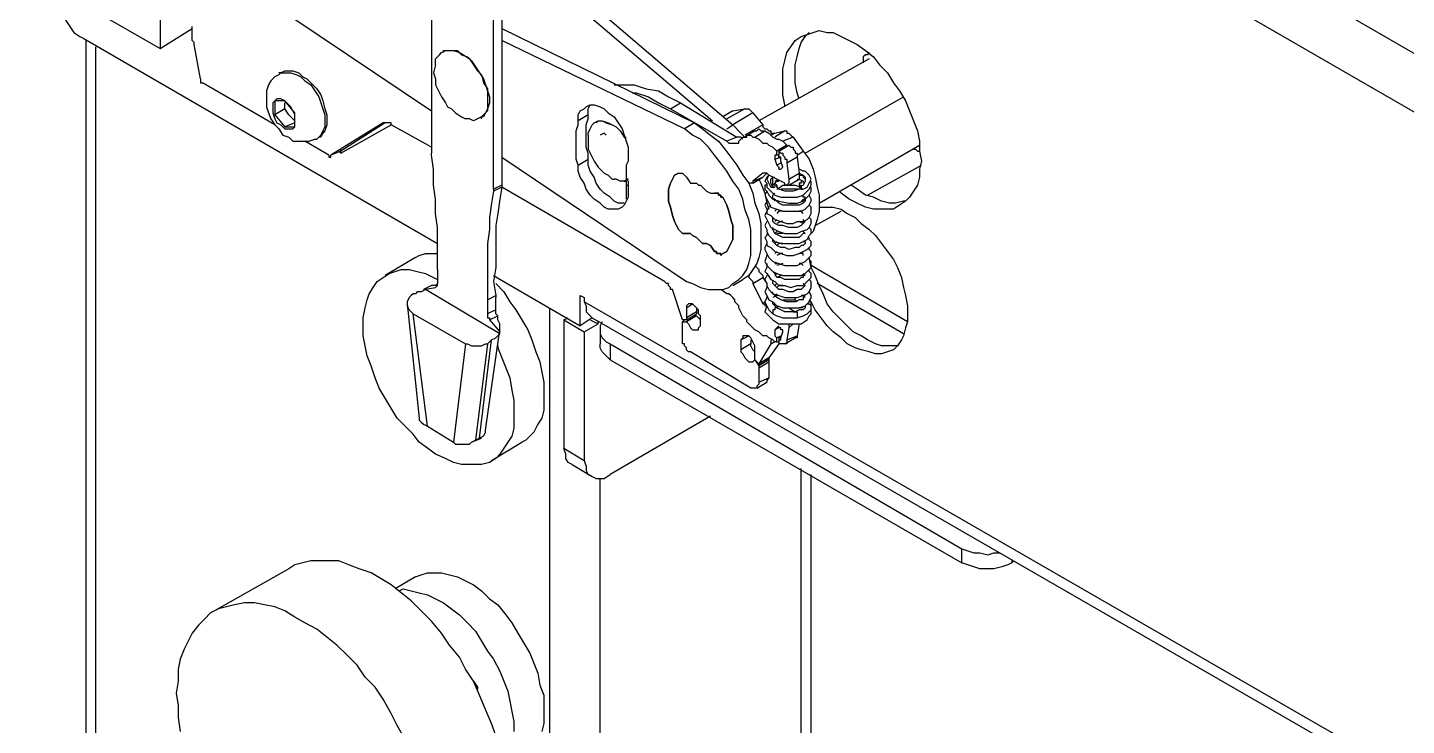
# Model space of a CAD drawing. Header units: millimetres. Extents: x -54 to 6594, y -112 to 3218.
# Drawn here: x -10.2 to 231.9, y 98.4 to 221 of the extents above; entities that cross this region are included whole.
import ezdxf

# ---------------------------------------------------------------- set-up
doc = ezdxf.new("R2010")
doc.units = ezdxf.units.MM

# ---------------------------------------------------------------- blocks, each defined once
blk = doc.blocks.new('LKarkas_iso')
at = {"lineweight": 25}
for points in [[(525.64, 37.39), (87.49, 290.34)], [(71.97, 239.54), (113.59, 203.91)], [(71.97, 237.07), (110.07, 204.61)], [(529.87, 45.16), (198.26, 236.71)], [(-10.23, 230.72), (13.05, 217.31)], [(60.68, 229.31), (60.68, 198.97)], [(-4.59, 226.48), (-4.59, 225.42), (-4.59, 224.37), (-3.88, 223.31), (-3.53, 222.25), (-2.82, 221.19), (-2.12, 220.13), (-1.06, 219.43), (-0.35, 219.07)], [(13.05, 227.19), (13.05, 217.31)], [(35.98, 222.96), (60.68, 206.37)], [(71.61, 192.62), (71.61, 222.96)], [(73.02, 223.66), (73.02, 193.32)], [(13.05, 217.31), (18.7, 220.84)], [(19.05, 218.02), (19.05, 218.37), (18.7, 218.72), (18.7, 219.43), (18.7, 219.78), (18.7, 220.13), (18.7, 220.49), (18.7, 220.84), (18.7, 221.19)], [(73.02, 220.84), (106.89, 204.26)], [(122.77, 207.08), (122.77, 207.43), (122.41, 209.2), (122.41, 210.96), (122.41, 212.37), (122.41, 213.78), (122.77, 215.19), (123.12, 216.61), (123.82, 217.66), (124.53, 218.72), (125.59, 219.43), (126.65, 219.78), (127.71, 220.13), (128.76, 220.49), (130.17, 220.13), (131.23, 220.13), (132.64, 219.43), (134.06, 218.72), (135.47, 218.02), (136.88, 216.96), (138.29, 215.9), (139.35, 214.49), (140.76, 213.08), (141.82, 211.31), (142.87, 209.9), (143.93, 208.14), (144.64, 206.37), (145.34, 204.61), (146.05, 202.85), (146.4, 201.08), (146.4, 199.32), (146.76, 197.56)], [(-0.35, 219.07), (61.74, 183.09)], [(0, 218.72), (0, 56.8)], [(20.11, 212.02), (19.05, 218.02)], [(105.13, 203.2), (73.02, 218.72)], [(124.53, 213.08), (124.53, 214.49), (124.88, 215.9), (125.24, 217.31), (125.59, 218.37), (126.29, 219.43), (127, 220.13)], [(1.76, 53.97), (1.76, 217.66)], [(61.38, 214.49), (61.38, 214.49), (61.38, 215.55), (62.09, 216.25), (62.44, 216.61), (63.15, 216.96), (63.85, 216.96), (64.56, 216.96), (65.62, 216.61), (66.32, 216.25), (67.38, 215.55), (68.09, 214.49), (68.79, 213.43), (69.5, 212.72), (69.85, 211.31), (70.56, 210.26), (70.56, 209.2), (70.56, 208.14)], [(62.79, 216.61), (62.79, 216.96), (63.5, 216.96), (64.21, 216.96), (65.26, 216.96), (65.97, 216.25), (67.03, 215.9), (67.73, 215.19), (68.44, 214.14), (69.14, 213.08), (69.85, 212.02), (70.2, 210.96), (70.56, 209.9), (70.91, 208.84), (70.91, 207.79), (70.56, 206.73), (70.2, 206.02), (69.85, 205.32), (69.5, 205.32)], [(62.79, 216.61), (62.79, 216.61)], [(137.58, 215.55), (118.18, 204.61)], [(137.58, 216.61), (137.58, 216.61), (137.23, 216.25), (136.88, 216.25), (136.52, 215.9), (136.52, 215.55), (136.52, 214.84)], [(137.58, 216.61), (137.23, 216.25)], [(34.22, 213.08), (33.87, 212.72), (33.16, 212.37), (32.46, 211.67), (32.1, 210.96), (31.75, 209.9), (31.75, 209.2), (31.75, 208.14), (31.75, 207.08), (32.1, 206.02), (32.46, 204.96), (33.16, 203.91), (33.87, 203.2), (34.57, 202.14), (35.63, 201.79), (36.34, 201.08), (37.39, 201.08), (38.45, 201.08), (39.16, 201.08), (40.22, 201.44), (40.57, 201.44)], [(34.22, 213.08), (33.87, 213.08)], [(34.22, 213.08), (34.92, 213.43), (35.63, 213.43), (36.34, 213.43), (37.39, 213.08), (38.1, 212.37), (38.81, 212.02), (39.86, 210.96), (40.57, 210.26), (41.27, 209.2), (41.63, 208.14), (41.98, 206.73), (42.33, 205.67), (42.33, 204.61)], [(34.22, 213.08), (34.57, 213.08), (35.28, 213.08), (35.98, 213.08), (37.04, 212.72), (37.75, 212.37), (38.45, 211.67), (39.51, 210.96), (40.22, 209.9), (40.92, 208.84), (41.27, 207.79), (41.63, 206.73), (41.98, 205.67), (41.98, 204.61)], [(61.38, 214.49), (61.38, 214.49), (61.03, 213.08), (61.38, 212.02), (61.38, 210.96), (61.74, 210.26), (62.09, 209.55), (62.44, 208.84)], [(125.24, 208.49), (124.88, 209.55), (124.53, 211.31), (124.53, 213.08)], [(20.11, 212.02), (20.11, 212.02), (20.11, 211.67), (20.11, 211.31), (20.46, 211.31)], [(33.16, 203.91), (20.46, 211.31)], [(92.78, 210.96), (94.54, 210.96), (96.31, 210.96), (98.42, 210.26), (100.54, 209.9), (102.31, 208.84), (104.42, 207.79)], [(34.92, 208.14), (34.22, 208.49), (33.51, 208.49), (33.16, 208.14), (32.81, 207.79), (32.81, 207.43), (32.81, 206.73), (32.81, 206.02), (33.16, 204.96), (33.51, 204.26), (34.22, 203.91), (34.92, 203.2), (35.28, 203.2), (35.98, 203.2), (36.34, 203.2), (36.69, 203.55), (36.69, 204.26), (36.69, 204.96), (36.69, 205.67), (36.34, 206.37), (35.98, 207.08), (35.28, 207.79), (34.92, 208.14)], [(62.44, 208.84), (63.15, 207.79), (63.5, 207.08), (64.21, 206.73), (64.91, 206.02), (65.97, 205.32), (66.67, 204.96)], [(95.96, 209.55), (96.66, 209.55), (98.78, 208.84), (100.54, 207.79), (102.66, 206.73)], [(126.29, 198.97), (143.58, 208.84)], [(33.16, 208.14), (33.16, 205.67)], [(34.92, 208.14), (33.16, 208.14)], [(34.92, 206.73), (33.16, 205.67)], [(36.69, 206.02), (34.92, 208.14)], [(34.92, 206.73), (34.92, 207.79)], [(36.69, 204.61), (35.63, 205.67), (34.92, 206.73)], [(36.69, 203.55), (36.69, 206.02)], [(70.56, 208.14), (70.56, 207.08), (70.56, 206.37), (69.85, 205.67), (69.5, 205.32), (68.79, 204.96), (68.09, 204.61), (67.38, 204.96), (66.67, 204.96)], [(86.43, 204.61), (86.43, 205.67), (86.78, 206.37), (87.49, 206.73), (87.84, 207.08), (88.55, 207.43), (89.25, 207.43), (90.31, 207.08), (91.02, 206.73), (91.72, 206.02), (92.78, 205.32), (93.49, 204.26), (94.19, 203.2), (94.54, 202.14), (94.9, 201.08), (95.25, 200.02), (95.25, 198.97), (95.25, 197.91)], [(88.19, 205.67), (88.19, 206.73), (88.55, 207.43)], [(102.66, 206.73), (104.42, 207.79)], [(102.66, 206.73), (112.54, 201.08)], [(104.42, 207.79), (114.3, 201.79)], [(113.59, 206.37), (111.83, 205.32)], [(113.59, 206.37), (111.83, 205.32)], [(115.71, 206.73), (112.54, 204.96)], [(113.59, 206.37), (115.71, 206.73)], [(113.59, 206.37), (113.59, 206.37)], [(117.12, 206.02), (113.59, 203.91)], [(115.71, 206.73), (115.71, 206.73), (116.06, 206.73), (116.42, 206.73), (116.77, 206.37), (117.12, 206.02)], [(117.12, 206.02), (118.89, 203.91)], [(33.16, 205.67), (34.92, 203.55)], [(36.69, 204.26), (34.92, 203.55)], [(34.92, 203.55), (36.69, 203.55)], [(41.98, 204.61), (41.98, 203.55), (41.63, 202.85), (41.27, 202.14), (40.92, 201.79), (40.57, 201.44)], [(42.33, 204.61), (42.33, 203.91), (41.98, 202.85), (41.63, 202.49), (41.27, 201.79), (40.92, 201.79)], [(52.21, 204.26), (43.04, 198.61)], [(52.56, 204.26), (44.8, 199.32)], [(44.8, 198.97), (53.62, 203.91)], [(53.62, 203.91), (53.62, 204.26), (53.27, 204.26), (52.92, 204.26), (52.56, 204.26), (52.21, 204.26)], [(60.68, 200.02), (53.62, 203.91)], [(69.5, 204.96), (69.5, 205.32)], [(86.43, 196.85), (86.08, 197.91), (86.08, 198.97), (86.08, 200.02), (86.08, 201.08), (86.08, 201.79), (86.08, 202.85), (86.43, 203.91), (86.43, 204.61)], [(88.19, 205.67), (86.43, 204.61)], [(88.19, 197.91), (88.19, 198.97), (87.84, 200.02), (87.84, 201.08), (87.84, 202.14), (87.84, 202.85), (87.84, 203.91), (88.19, 204.96), (88.19, 205.67)], [(88.19, 202.14), (88.19, 202.49), (88.55, 203.2), (88.9, 203.91), (89.25, 204.26), (89.96, 204.61), (90.66, 204.61), (91.37, 204.26), (92.43, 203.91), (93.13, 203.55), (93.84, 202.85), (94.54, 201.79), (94.9, 201.44)], [(88.19, 202.14), (88.19, 202.49), (88.55, 203.2), (88.9, 203.91), (89.25, 204.26), (89.96, 204.61), (90.66, 204.61), (91.37, 204.26), (92.43, 203.91), (93.13, 203.55), (93.84, 202.85), (94.54, 201.79), (94.9, 201.44)], [(88.19, 202.14), (88.19, 202.49), (88.55, 203.2), (88.9, 203.91), (89.25, 204.26), (89.96, 204.61), (90.66, 204.61), (91.37, 204.26), (92.43, 203.91), (93.13, 203.55), (93.84, 202.85), (94.54, 201.79), (94.9, 201.44)], [(88.19, 202.14), (88.19, 202.49), (88.55, 203.2), (88.9, 203.91), (89.25, 204.26), (89.96, 204.61), (90.66, 204.61), (91.37, 204.26), (92.43, 203.91), (93.13, 203.55), (93.84, 202.85), (94.54, 201.79), (94.9, 201.44)], [(89.61, 204.26), (89.96, 204.61), (90.66, 204.61), (91.72, 204.26), (92.43, 203.91), (93.13, 203.55), (93.84, 202.85), (94.54, 201.79), (94.9, 201.79)], [(89.61, 204.26), (89.96, 204.61), (90.66, 204.61), (91.72, 204.26), (92.43, 203.91), (93.13, 203.55), (93.84, 202.85), (94.54, 201.79), (94.9, 201.79)], [(89.61, 204.26), (89.96, 204.61), (90.66, 204.61), (91.72, 204.26), (92.43, 203.91), (93.13, 203.55), (93.84, 202.85), (94.54, 201.79), (94.9, 201.79)], [(89.61, 204.26), (89.96, 204.61), (90.66, 204.61), (91.72, 204.26), (92.43, 203.91), (93.13, 203.55), (93.84, 202.85), (94.54, 201.79), (94.9, 201.79)], [(106.89, 204.26), (105.13, 203.2)], [(106.89, 204.26), (108.3, 203.2), (109.71, 202.14), (111.12, 201.08), (112.18, 199.67), (113.24, 198.26), (114.3, 196.85), (115.36, 195.09), (116.42, 193.67), (117.12, 191.91), (117.47, 190.15), (118.18, 188.38), (118.53, 186.62), (118.53, 185.21), (118.53, 183.44), (118.53, 182.03), (118.18, 180.62), (117.83, 179.56), (117.12, 178.51), (116.42, 177.45), (115.36, 176.74)], [(112.54, 203.2), (113.59, 203.91)], [(113.59, 203.91), (115.01, 202.49), (115.71, 201.79)], [(118.89, 203.91), (115.71, 202.14)], [(118.89, 203.91), (118.89, 203.55), (119.24, 203.2), (119.59, 203.2), (119.94, 202.85), (120.3, 202.85), (120.3, 202.49), (120.65, 202.49), (121, 202.49)], [(42.69, 198.61), (38.45, 201.08)], [(40.57, 201.44), (40.92, 201.79)], [(88.19, 202.14), (88.19, 202.14), (88.19, 200.73), (88.19, 199.67), (88.55, 198.97), (88.9, 198.26), (89.25, 197.56)], [(88.19, 202.14), (88.19, 202.14), (88.19, 200.73), (88.19, 199.67), (88.55, 198.97), (88.9, 198.26), (89.25, 197.56)], [(88.19, 202.14), (88.19, 202.14), (88.19, 200.73), (88.19, 199.67), (88.55, 198.97), (88.9, 198.26), (89.25, 197.56)], [(88.19, 202.14), (88.19, 202.14), (88.19, 200.73), (88.19, 199.67), (88.55, 198.97), (88.9, 198.26), (89.25, 197.56)], [(91.02, 202.49), (90.31, 202.14)], [(91.37, 202.14), (91.02, 202.49)], [(105.48, 176.39), (106.54, 176.04), (107.95, 175.33), (109.36, 174.98), (110.42, 174.98), (111.83, 174.98), (112.89, 175.33), (113.59, 176.04), (114.65, 176.74), (115.36, 177.45), (116.06, 178.51), (116.42, 179.56), (116.77, 180.97), (116.77, 182.39), (116.77, 184.15), (116.77, 185.56), (116.42, 187.32), (115.71, 189.09), (115.36, 190.85), (114.65, 192.62), (113.59, 194.03), (112.54, 195.79), (111.48, 197.2), (110.42, 198.61), (109.36, 200.02), (107.95, 201.44), (106.54, 202.14), (105.13, 203.2)], [(114.3, 201.79), (112.54, 201.08)], [(112.54, 201.08), (112.89, 200.73), (113.24, 200.73), (113.59, 200.73), (113.95, 200.73), (114.3, 200.73), (114.65, 200.73), (114.65, 201.08)], [(115.36, 201.44), (115.36, 201.44), (115.01, 201.79), (114.65, 201.79), (114.3, 201.79)], [(114.65, 201.08), (115.36, 201.79)], [(115.36, 201.79), (115.71, 201.79), (116.06, 201.79), (116.06, 202.14), (116.42, 202.14), (116.77, 202.14), (117.12, 201.79), (117.47, 201.79)], [(117.47, 202.85), (115.71, 201.79)], [(117.47, 202.85), (117.83, 202.85), (118.18, 203.2), (118.53, 202.85), (118.89, 202.85), (119.24, 202.85)], [(117.47, 201.79), (119.24, 202.85)], [(117.47, 201.79), (118.18, 201.44), (118.53, 201.08), (118.89, 200.73), (119.59, 200.73), (119.94, 200.38), (120.65, 200.02), (121, 199.67), (121.36, 199.32)], [(119.24, 202.85), (119.94, 202.49), (120.3, 202.14), (120.65, 201.79), (121.36, 201.44), (121.71, 201.44), (122.41, 201.08), (122.77, 200.73), (123.12, 200.38)], [(120.3, 202.14), (121, 202.49)], [(122.77, 202.85), (121, 201.79)], [(121, 202.49), (122.77, 202.85)], [(124.18, 201.79), (122.41, 201.08)], [(122.77, 202.85), (122.77, 202.85), (123.12, 202.85), (123.12, 202.49), (123.47, 202.49), (123.82, 202.14), (124.18, 201.79)], [(124.18, 201.79), (125.94, 199.32)], [(42.69, 198.61), (42.69, 198.61), (42.69, 198.26), (43.04, 198.26), (43.04, 198.61)], [(44.8, 199.32), (43.04, 198.61)], [(44.45, 199.32), (44.8, 198.97)], [(44.8, 198.97), (44.8, 199.67)], [(60.68, 198.61), (60.68, 198.61), (60.68, 198.97)], [(61.74, 178.51), (61.74, 180.97), (61.74, 183.44), (61.74, 185.91), (61.38, 188.38), (61.38, 190.85), (61.03, 193.32), (61.03, 196.14), (60.68, 198.61)], [(121.36, 198.61), (121.36, 198.61), (121, 198.61), (121, 198.26), (121, 197.91)], [(123.12, 200.38), (121.36, 199.32)], [(121.36, 198.61), (121.36, 199.32)], [(121.71, 198.61), (121.36, 198.61)], [(121.71, 199.32), (123.47, 200.38)], [(121.71, 199.32), (123.47, 200.38)], [(121.71, 199.32), (121.71, 199.32)], [(121.71, 199.32), (121.71, 198.61)], [(121.71, 199.32), (122.06, 198.97), (122.41, 198.97), (122.41, 198.61), (122.77, 198.26), (122.77, 197.91), (123.12, 197.91), (123.12, 197.56), (123.12, 197.2)], [(122.06, 197.56), (122.06, 197.91), (122.06, 198.26), (121.71, 198.26), (121.71, 198.61)], [(123.12, 200.38), (123.12, 200.38)], [(123.47, 200.38), (123.47, 200.38)], [(123.47, 200.38), (123.82, 200.02), (124.18, 200.02), (124.18, 199.67), (124.53, 199.32), (124.53, 198.97), (124.88, 198.97), (124.88, 198.61), (124.88, 198.26)], [(124.88, 198.61), (125.94, 199.32)], [(125.94, 199.32), (127, 197.91), (127.71, 196.14), (128.06, 194.73), (128.41, 192.97), (128.76, 191.56), (128.76, 190.15), (128.76, 188.74), (128.41, 187.32), (128.06, 186.27), (127.71, 185.21), (127.35, 184.86)], [(128.76, 190.15), (146.4, 200.38)], [(145.34, 199.67), (145.7, 199.67), (146.05, 199.32), (146.4, 199.32)], [(73.02, 198.26), (105.48, 176.39)], [(86.43, 196.85), (88.19, 197.91)], [(95.25, 193.32), (95.25, 192.26), (95.25, 191.21), (94.9, 190.5), (94.54, 189.79), (94.19, 189.44), (93.49, 189.09), (92.78, 189.09), (91.72, 189.09), (91.02, 189.44), (90.31, 190.15), (89.25, 190.85), (88.55, 191.56), (87.84, 192.62), (87.49, 193.67), (86.78, 194.73), (86.43, 195.79), (86.43, 196.85)], [(94.54, 190.15), (94.54, 190.15), (93.49, 190.15), (92.78, 190.5), (92.07, 191.21), (91.02, 191.91), (90.31, 192.62), (89.61, 193.67), (89.25, 194.73), (88.55, 195.79), (88.19, 196.85), (88.19, 197.91)], [(89.25, 197.56), (89.96, 196.5), (90.31, 196.14), (91.02, 195.44), (91.72, 195.09), (92.43, 194.38), (92.78, 194.38)], [(89.25, 197.56), (89.96, 196.5), (90.31, 196.14), (91.02, 195.44), (91.72, 195.09), (92.43, 194.38), (92.78, 194.38)], [(89.25, 197.56), (89.96, 196.5), (90.31, 196.14), (91.02, 195.44), (91.72, 195.09), (92.43, 194.38), (92.78, 194.38)], [(89.25, 197.56), (89.96, 196.5), (90.31, 196.14), (91.02, 195.44), (91.72, 195.09), (92.43, 194.38), (92.78, 194.38)], [(95.25, 197.91), (95.25, 197.56), (94.9, 196.85), (94.9, 196.5), (94.9, 195.79), (94.9, 195.09), (94.9, 194.38), (95.25, 194.03), (95.25, 193.32)], [(121, 197.91), (122.06, 198.26)], [(121, 197.91), (121.36, 196.85)], [(122.06, 197.2), (121.36, 196.85)], [(121.36, 196.85), (121.71, 196.5), (121.71, 196.14), (122.06, 196.14), (122.41, 196.5)], [(122.41, 196.5), (122.06, 197.56)], [(124.88, 198.26), (123.12, 197.2)], [(123.12, 197.2), (123.47, 194.38)], [(124.88, 198.26), (125.24, 195.44)], [(125.94, 192.62), (126.65, 192.97), (127, 193.67), (127.35, 194.38), (127, 195.09), (126.29, 195.79), (125.94, 195.79), (125.24, 196.14)], [(146.76, 197.56), (146.4, 196.14), (146.4, 194.73), (146.05, 193.32), (145.34, 192.26), (144.64, 191.21), (143.93, 190.5), (142.87, 189.79), (141.82, 189.09), (140.76, 189.09), (139.35, 189.09), (138.29, 189.09), (136.88, 189.44), (135.47, 190.15), (134.06, 190.85), (132.64, 191.91), (132.29, 192.26)], [(137.23, 191.56), (146.76, 196.85)], [(95.25, 194.38), (94.54, 194.03), (93.84, 194.03), (93.13, 194.38), (92.78, 194.38)], [(95.25, 194.38), (94.54, 194.03), (93.84, 194.03), (93.13, 194.38), (92.78, 194.38)], [(95.25, 194.38), (94.54, 194.03), (93.84, 194.03), (93.13, 194.38), (92.78, 194.38)], [(95.25, 194.38), (94.54, 194.03), (93.84, 194.03), (93.13, 194.38), (92.78, 194.38)], [(94.54, 194.03), (94.9, 194.03), (94.9, 193.67), (94.9, 193.32)], [(95.25, 194.38), (94.9, 194.38)], [(104.07, 185.56), (103.36, 186.97), (103.01, 188.03), (102.66, 189.44), (102.31, 190.5), (102.31, 191.56), (102.31, 192.62), (102.66, 193.67), (103.01, 194.38), (103.36, 195.09), (104.07, 195.44)], [(104.07, 195.44), (103.36, 195.09), (103.01, 194.38), (102.66, 193.67), (102.31, 192.62), (102.31, 191.56), (102.31, 190.5), (102.66, 189.44), (103.01, 188.03), (103.36, 186.97), (104.07, 185.56)], [(104.07, 195.44), (104.07, 195.44), (104.42, 195.44), (104.77, 195.44), (105.13, 195.09), (105.48, 194.73)], [(104.07, 195.44), (104.07, 195.44), (104.42, 195.44), (104.77, 195.44), (105.13, 195.09), (105.48, 194.73)], [(105.48, 194.73), (106.19, 193.67)], [(105.48, 194.73), (106.19, 193.67)], [(117.12, 194.03), (117.12, 193.67), (116.77, 193.67), (116.42, 193.67)], [(118.89, 195.44), (117.12, 194.03)], [(117.12, 194.03), (118.89, 194.73)], [(117.12, 193.67), (118.89, 194.73)], [(118.18, 194.38), (118.53, 193.67), (119.24, 191.91), (119.59, 190.15), (119.94, 189.09)], [(119.59, 195.44), (118.89, 194.73)], [(119.59, 195.44), (119.24, 195.44), (118.89, 195.44)], [(118.89, 194.73), (118.89, 194.73)], [(119.94, 195.09), (119.59, 194.73), (119.24, 194.03), (119.59, 193.67), (119.59, 192.97), (120.3, 192.26), (121, 191.56), (122.06, 191.21), (122.77, 191.21), (123.82, 191.21), (124.88, 191.21), (125.94, 191.56), (126.65, 192.26), (127, 192.62), (127.35, 193.32), (127.35, 194.03)], [(119.94, 195.09), (119.59, 195.44)], [(122.77, 193.67), (119.94, 195.09)], [(125.59, 192.62), (125.24, 192.62), (124.18, 192.26), (123.47, 192.26), (122.77, 192.26), (121.71, 192.62), (121.36, 192.97), (121, 193.32), (120.65, 193.32), (120.65, 194.03), (120.65, 194.38), (120.65, 194.73), (121, 194.73)], [(120.65, 193.32), (121.36, 194.03)], [(121.71, 194.03), (121, 194.03)], [(121.36, 194.38), (121.36, 194.03)], [(121.36, 194.03), (121.71, 194.03)], [(123.47, 194.38), (123.47, 194.03), (123.47, 193.67), (123.12, 193.32), (122.77, 193.32), (122.77, 193.67)], [(123.47, 194.38), (125.24, 195.44)], [(123.47, 193.32), (125.24, 194.38)], [(124.88, 194.38), (124.88, 194.38)], [(124.88, 194.38), (125.24, 194.38), (125.94, 194.03), (125.94, 193.67)], [(125.24, 195.44), (125.24, 195.09), (125.24, 194.73), (125.24, 194.38)], [(125.24, 195.44), (125.94, 195.09), (126.29, 194.73), (126.29, 194.03), (125.94, 193.32), (125.24, 192.97)], [(125.24, 195.09), (125.94, 195.09), (125.94, 194.73), (126.29, 194.38)], [(125.59, 194.03), (125.59, 194.03), (125.59, 193.67), (125.24, 193.67), (125.24, 193.32)], [(71.61, 192.26), (71.26, 190.15), (70.91, 187.68), (70.91, 185.56), (70.56, 183.09), (70.56, 180.62), (70.56, 178.15), (70.56, 175.68), (70.56, 173.21)], [(73.02, 193.32), (71.61, 192.62)], [(73.02, 192.97), (72.67, 190.85), (72.32, 188.38), (71.97, 186.27), (71.97, 183.8), (71.97, 181.33), (71.97, 178.86), (71.61, 176.39), (71.97, 173.92)], [(73.02, 192.97), (71.61, 192.26)], [(71.61, 192.62), (71.61, 192.62), (71.61, 192.26)], [(73.02, 193.32), (73.02, 193.32), (73.02, 192.97)], [(101.6, 176.39), (73.02, 192.97)], [(94.9, 193.32), (95.25, 193.32)], [(94.9, 193.32), (94.9, 190.85)], [(106.19, 193.67), (106.54, 193.67), (107.24, 193.67), (107.6, 193.32), (107.95, 193.32), (108.3, 192.97), (108.66, 192.62), (109.01, 192.26), (109.71, 191.91)], [(106.19, 193.67), (106.54, 193.67), (107.24, 193.67), (107.6, 193.32), (107.95, 193.32), (108.3, 192.97), (108.66, 192.62), (109.01, 192.26), (109.71, 191.91)], [(109.71, 191.91), (110.42, 191.91)], [(109.71, 191.91), (110.42, 191.91)], [(110.42, 191.91), (110.77, 191.91), (111.12, 191.91), (111.12, 191.56), (111.48, 191.56), (111.48, 191.21), (111.83, 191.21)], [(111.83, 191.21), (111.48, 191.21), (111.48, 191.56), (111.12, 191.56), (111.12, 191.91), (110.77, 191.91), (110.42, 191.91)], [(119.59, 193.32), (119.24, 193.32), (119.24, 192.62), (119.59, 192.26), (119.94, 191.56), (120.65, 190.85)], [(119.59, 192.26), (119.24, 191.56), (119.59, 190.85), (119.94, 190.15), (120.3, 189.44), (121.36, 189.09), (122.41, 188.74), (123.47, 188.74), (124.53, 188.74), (125.59, 188.74), (126.29, 189.09), (126.65, 189.44), (127, 189.79), (127.35, 190.5), (127.35, 190.85), (127, 191.56)], [(120.65, 191.21), (120.65, 191.56), (121, 191.91)], [(121, 193.67), (121, 193.67), (121.36, 193.32), (121.36, 192.97)], [(121.36, 192.62), (122.41, 193.32), (123.47, 193.32), (124.53, 193.32), (125.59, 192.97)], [(125.24, 192.62), (124.88, 192.62), (123.82, 192.62), (122.77, 192.62), (122.06, 192.62)], [(125.24, 193.32), (125.24, 193.32), (125.59, 193.32), (125.59, 192.97)], [(125.24, 192.97), (125.94, 192.62)], [(125.24, 192.97), (125.59, 192.97), (125.59, 192.62), (125.94, 192.62)], [(125.94, 192.62), (126.65, 192.97), (127, 193.67)], [(125.94, 190.5), (126.65, 191.21), (127, 191.56), (127.35, 192.26), (127.35, 192.62), (127.35, 192.97)], [(126.29, 190.85), (126.29, 191.21), (125.94, 191.21), (125.94, 191.56)], [(143.93, 190.5), (143.58, 190.5), (142.17, 190.15), (141.11, 190.15), (139.7, 190.5), (138.29, 191.21), (136.88, 191.56), (135.47, 192.62), (134.41, 193.32)], [(111.83, 191.21), (112.54, 189.79), (112.89, 188.74), (113.24, 187.32), (113.59, 186.27), (113.59, 184.86), (113.59, 183.8), (113.24, 183.09), (112.89, 182.39), (112.54, 181.68), (111.83, 181.33)], [(111.83, 181.33), (112.54, 181.68), (112.89, 182.39), (113.24, 183.09), (113.59, 183.8), (113.59, 184.86), (113.59, 186.27), (113.24, 187.32), (112.89, 188.74), (112.54, 189.79), (111.83, 191.21)], [(119.59, 190.5), (119.59, 190.5), (119.24, 189.79), (119.59, 189.09), (119.59, 188.38), (120.3, 188.03), (121, 187.32), (122.06, 186.97), (123.12, 186.62), (124.18, 186.62), (124.88, 186.97), (125.94, 186.97), (126.65, 187.32), (127, 187.68), (127.35, 188.38), (127.35, 188.74), (127.35, 189.44), (127, 189.79)], [(120.3, 189.79), (119.94, 189.44), (119.59, 188.74), (119.24, 188.03), (119.59, 187.32), (119.94, 186.62), (120.3, 185.91), (121, 185.56), (121.71, 185.21), (122.77, 184.86), (123.82, 184.86), (124.88, 184.86), (125.59, 185.21), (126.65, 185.56), (127, 185.91), (127.35, 186.62), (127.35, 187.32), (127, 187.68)], [(120.65, 190.85), (120.65, 191.21)], [(126.29, 190.85), (126.29, 190.85), (126.29, 190.5), (125.94, 190.15), (125.24, 189.79), (124.88, 189.79), (123.82, 189.79), (123.12, 189.79), (122.41, 189.79), (121.71, 190.15), (121.36, 190.5), (121, 190.85), (120.65, 190.85)], [(120.65, 190.85), (121.71, 190.5), (123.47, 190.15), (124.88, 190.15), (125.94, 190.5)], [(121, 190.5), (121, 190.85)], [(121, 188.74), (121.36, 189.09)], [(121.71, 190.5), (121.36, 190.5)], [(125.94, 190.5), (125.59, 190.5)], [(125.94, 190.5), (125.94, 190.5), (125.94, 190.85), (126.29, 190.85)], [(128.76, 189.44), (129.12, 189.44), (130.17, 189.44), (131.23, 189.44), (132.64, 189.09), (133.7, 188.38), (135.11, 187.68), (136.17, 186.62), (137.58, 185.56), (138.64, 184.5), (139.7, 183.09), (140.76, 181.68), (141.82, 180.27), (142.52, 178.86), (143.23, 177.09), (143.58, 175.33), (143.93, 173.92), (144.29, 172.16), (144.29, 170.74)], [(119.59, 186.97), (119.59, 186.97), (119.24, 186.27), (119.59, 185.56), (119.59, 185.21), (119.94, 184.5), (120.3, 184.15), (121, 183.44), (122.06, 183.09), (123.12, 183.09), (124.18, 183.09), (125.24, 183.09), (125.94, 183.44), (126.65, 183.8), (127, 184.5), (127.35, 184.86), (127.35, 185.56), (127, 185.91)], [(125.94, 187.32), (125.94, 186.97), (126.29, 186.97), (125.94, 186.62), (125.59, 186.27), (124.88, 185.91), (124.18, 185.91), (123.47, 185.91), (122.41, 186.27), (121.71, 186.27), (121, 186.62), (120.65, 186.97), (120.65, 187.68)], [(121, 186.97), (121, 186.97), (121.36, 187.32)], [(122.41, 188.74), (121.71, 188.74), (121.36, 188.38)], [(122.41, 186.97), (122.06, 186.97), (121.36, 186.62)], [(125.94, 188.38), (125.59, 188.74), (125.24, 188.74)], [(125.94, 186.62), (125.94, 186.62), (125.24, 186.97)], [(128.06, 186.27), (132.64, 188.74)], [(105.48, 184.86), (105.13, 184.86), (104.77, 184.86), (104.42, 185.21), (104.07, 185.56)], [(104.07, 185.56), (104.07, 185.56), (104.42, 185.21), (104.77, 184.86), (105.13, 184.86), (105.48, 184.86)], [(106.19, 184.86), (105.48, 184.86)], [(105.48, 184.86), (106.19, 184.86)], [(109.71, 182.74), (109.01, 183.09), (108.66, 183.09), (108.3, 183.09), (107.95, 183.44), (107.6, 183.8), (107.24, 184.15), (106.54, 184.5), (106.19, 184.86)], [(106.19, 184.86), (106.54, 184.5), (107.24, 184.15), (107.6, 183.8), (107.95, 183.44), (108.3, 183.09), (108.66, 183.09), (109.01, 183.09), (109.71, 182.74)], [(119.59, 184.86), (119.59, 184.5), (119.24, 184.15), (119.59, 183.44), (119.59, 182.74), (120.3, 182.39), (121, 181.68), (122.06, 181.33), (123.12, 180.97), (124.18, 180.97), (125.24, 181.33), (125.94, 181.68), (126.65, 182.03), (127, 182.39), (127.35, 182.74), (127.35, 183.44), (127, 183.8), (127, 184.15)], [(125.94, 185.21), (126.29, 184.86), (125.94, 184.86), (125.59, 184.5), (125.24, 184.15), (124.88, 184.15), (123.82, 184.15), (123.12, 184.15), (122.41, 184.15), (121.71, 184.5), (121, 184.86), (120.65, 185.56), (120.65, 185.91)], [(121, 184.86), (121.36, 185.21)], [(122.41, 184.86), (122.06, 184.86), (121.36, 184.86)], [(110.42, 181.68), (109.71, 182.74)], [(109.71, 182.74), (110.42, 181.68)], [(111.83, 181.33), (111.48, 180.97), (111.48, 181.33), (111.12, 181.33), (110.77, 181.33), (110.77, 181.68), (110.42, 181.68)], [(110.42, 181.68), (110.77, 181.68), (110.77, 181.33), (111.12, 181.33), (111.48, 181.33), (111.48, 180.97), (111.83, 181.33)], [(119.59, 183.09), (119.24, 182.39), (119.24, 182.03), (119.59, 181.33), (119.94, 180.62), (120.65, 179.92), (121.71, 179.56), (122.77, 179.21), (123.82, 179.21), (124.88, 179.21), (125.59, 179.56), (126.29, 179.92), (126.65, 180.27), (127, 180.62), (127.35, 180.97), (127.35, 181.68), (127, 182.03), (127, 182.39)], [(125.94, 183.44), (126.29, 183.44), (126.29, 183.09), (125.94, 182.74), (125.59, 182.74), (125.24, 182.39), (124.53, 182.39), (123.47, 182.03), (122.77, 182.39), (122.06, 182.39), (121.36, 182.74), (121, 183.09), (120.65, 183.44), (120.65, 183.8)], [(121, 183.09), (121.36, 183.44)], [(121, 181.33), (121, 181.33), (121.36, 181.68)], [(122.41, 183.09), (121.71, 183.09), (121.36, 182.74)], [(57.86, 180.62), (52.56, 177.45)], [(57.86, 180.62), (58.56, 180.97), (59.62, 181.33), (60.68, 181.33), (61.74, 181.33)], [(117.47, 179.21), (117.83, 178.86), (118.18, 178.51), (118.18, 178.15), (118.53, 177.8), (118.89, 177.45), (118.89, 177.09)], [(119.59, 181.33), (119.59, 180.97), (119.24, 179.92), (119.59, 179.21), (119.94, 178.86), (120.65, 178.15), (121.36, 177.8), (122.41, 177.45), (123.47, 177.45), (124.53, 177.45), (125.59, 177.45), (126.29, 177.8), (127, 178.51), (127.35, 178.86), (127.35, 179.56), (127.35, 179.92), (127, 180.27)], [(119.59, 179.56), (119.59, 178.86), (119.24, 178.15), (119.59, 177.8), (120.3, 176.74), (121, 176.39), (121.71, 175.68), (122.77, 175.68), (123.82, 175.33), (124.88, 175.68), (125.94, 175.68), (126.65, 176.39), (127, 176.74), (127.35, 177.09), (127.35, 177.8), (127, 178.15), (127, 178.51)], [(121, 179.56), (121.36, 179.56)], [(122.41, 181.33), (122.06, 181.33), (121.36, 180.97)], [(122.41, 179.56), (122.41, 179.56), (121.36, 179.21)], [(125.94, 180.97), (125.94, 181.33), (125.24, 181.33)], [(125.94, 179.21), (125.59, 179.56), (125.24, 179.56)], [(142.52, 165.1), (142.17, 165.1), (140.76, 165.1), (139.7, 165.1), (138.64, 165.45), (137.23, 166.16), (136.17, 166.86), (134.76, 167.57), (133.7, 168.63), (132.29, 170.04), (131.23, 171.1), (130.17, 172.51), (129.47, 174.27), (128.76, 175.68), (128.06, 177.45), (127.35, 178.86), (127, 180.62)], [(144.29, 169.33), (127.35, 179.21)], [(49.39, 173.21), (49.74, 174.27), (50.45, 175.33), (51.15, 176.39), (52.21, 177.09), (53.27, 177.8), (54.33, 178.15), (55.39, 178.51), (56.8, 178.51), (58.21, 178.15), (59.62, 177.8), (61.03, 177.09), (61.74, 176.74)], [(61.74, 178.51), (61.74, 176.04)], [(71.61, 177.45), (86.78, 168.63)], [(116.42, 177.45), (116.42, 177.09), (116.77, 176.74), (117.12, 176.39), (117.12, 176.04)], [(117.12, 176.04), (118.89, 177.09)], [(118.89, 177.09), (119.59, 176.04)], [(119.59, 177.45), (119.59, 177.45), (119.24, 176.74), (119.59, 176.04), (119.59, 175.68), (119.94, 174.98), (120.65, 174.27), (121.71, 173.92), (122.77, 173.57), (123.82, 173.57), (124.88, 173.57), (125.94, 173.92), (126.65, 174.27), (127, 174.62), (127.35, 175.33), (127.35, 175.68), (127.35, 176.39), (127, 176.74)], [(125.94, 177.8), (125.94, 177.8), (126.29, 177.45), (125.94, 177.45), (125.94, 177.09), (125.59, 177.09), (125.24, 176.74), (124.53, 176.74), (123.82, 176.74), (122.77, 176.74), (122.06, 177.09), (121.36, 177.09), (121, 177.8), (120.65, 178.15)], [(121, 177.45), (121, 177.45), (121.36, 177.8)], [(122.41, 177.45), (122.06, 177.45), (121.36, 177.09)], [(125.94, 177.45), (125.59, 177.45)], [(59.62, 174.98), (58.91, 174.62), (58.21, 174.62), (57.86, 174.27)], [(61.74, 176.04), (61.38, 175.68), (60.68, 175.68), (59.97, 175.33), (59.27, 174.98)], [(59.27, 174.98), (61.38, 175.33)], [(59.27, 174.98), (59.62, 174.98)], [(72.67, 167.22), (59.62, 174.98)], [(61.38, 175.33), (61.38, 175.33), (61.74, 175.68), (61.74, 176.04)], [(61.38, 175.33), (61.38, 175.33)], [(71.97, 176.04), (71.97, 176.04), (73.38, 174.62), (74.44, 172.86), (75.49, 171.45), (76.55, 169.69), (77.61, 167.92), (78.32, 166.16), (79.02, 164.04), (79.73, 162.28), (80.08, 160.51), (80.43, 158.75), (80.43, 156.99), (80.43, 155.22), (80.43, 153.81), (80.08, 152.4), (79.37, 151.34), (78.67, 149.93), (77.96, 149.22), (77.26, 148.52), (76.55, 148.17)], [(103.01, 174.98), (102.66, 174.98), (102.66, 175.33), (102.31, 175.68), (102.31, 176.04), (101.95, 176.04), (101.6, 176.39)], [(104.77, 169.69), (103.01, 174.98)], [(112.54, 174.27), (111.48, 174.98)], [(113.59, 175.68), (115.36, 176.74)], [(117.12, 176.04), (118.89, 172.51)], [(119.59, 175.68), (119.59, 175.33), (119.24, 174.62), (119.59, 173.92), (119.94, 173.21), (120.65, 172.86), (121.36, 172.16), (122.41, 171.8), (123.47, 171.8), (124.53, 171.8), (125.24, 171.8), (126.29, 172.16), (126.65, 172.51), (127, 172.86), (127.35, 173.57), (127.35, 173.92), (127, 174.62)], [(125.94, 176.04), (126.29, 175.68), (125.94, 175.33), (125.59, 174.98), (124.88, 174.98), (124.18, 174.62), (123.47, 174.62), (122.41, 174.98), (121.71, 174.98), (121.36, 175.33), (121, 175.68), (120.65, 176.04), (120.65, 176.39)], [(125.94, 173.92), (126.29, 173.92), (125.94, 173.57), (125.94, 173.21), (125.24, 173.21), (124.53, 172.86), (123.82, 172.86), (123.12, 172.86), (122.06, 173.21), (121.36, 173.57), (121, 173.92), (120.65, 174.27), (120.65, 174.62)], [(121, 175.68), (121, 175.68), (121.36, 176.04)], [(122.41, 175.68), (121.71, 175.68), (121.36, 175.33)], [(143.58, 167.22), (128.41, 176.04)], [(72.32, 165.1), (72.32, 164.75), (73.02, 162.98), (73.73, 161.22), (74.44, 159.46), (74.79, 157.34), (75.14, 155.57), (75.14, 153.81), (75.14, 152.4), (75.14, 150.64), (74.79, 149.22), (74.08, 148.17), (73.38, 147.11), (72.67, 146.05), (71.97, 145.34), (70.91, 144.64), (69.5, 144.29), (68.44, 144.29), (67.03, 144.29), (65.97, 144.29), (64.56, 144.64), (63.15, 145.34), (61.38, 146.05), (59.97, 147.11), (58.56, 148.17), (57.5, 149.58), (56.09, 150.99), (54.68, 152.4), (53.62, 154.16), (52.56, 155.93), (51.51, 157.69), (50.8, 159.46), (50.09, 161.57), (49.39, 163.34), (49.04, 165.1), (48.68, 166.86), (48.68, 168.63), (48.68, 170.04), (49.04, 171.8), (49.39, 173.21)], [(57.5, 174.27), (57.15, 173.92), (56.8, 173.57), (56.44, 172.86), (56.44, 172.51), (56.44, 172.16), (56.8, 171.45), (57.15, 171.1), (57.5, 170.74)], [(56.44, 172.51), (58.56, 152.4)], [(57.86, 174.27), (57.5, 174.27)], [(70.56, 173.21), (71.97, 173.92)], [(70.56, 173.21), (70.56, 170.74)], [(71.97, 173.92), (71.97, 173.57)], [(71.97, 171.45), (71.97, 172.16), (71.97, 172.86), (71.97, 173.57)], [(86.78, 168.63), (86.78, 173.92)], [(86.78, 173.92), (87.49, 173.57)], [(87.49, 173.57), (87.49, 172.86)], [(87.49, 172.86), (87.84, 172.16), (87.84, 171.1), (88.19, 170.74), (88.9, 170.04)], [(525.64, -79.73), (87.49, 172.86)], [(105.48, 171.8), (106.54, 172.51)], [(107.95, 170.39), (107.6, 170.74), (107.6, 171.45), (106.89, 172.16), (106.54, 172.51), (106.19, 172.51), (105.83, 172.51), (105.48, 172.16), (105.48, 171.8)], [(114.65, 171.8), (114.65, 172.16), (114.3, 172.51), (113.95, 172.86), (113.95, 173.21), (113.59, 173.57), (113.24, 173.92), (112.89, 174.27), (112.54, 174.27)], [(119.24, 172.86), (118.89, 172.51)], [(118.89, 172.51), (118.89, 172.51), (119.24, 172.51), (119.24, 172.16), (119.59, 172.16)], [(119.59, 173.92), (119.59, 173.57), (119.24, 172.86), (119.59, 172.16), (119.94, 171.45), (120.65, 170.74)], [(119.59, 172.16), (119.24, 171.1), (119.94, 170.39), (120.65, 169.69), (121.71, 168.98), (122.77, 168.98), (124.18, 168.98), (125.59, 168.98), (126.65, 169.69), (127, 170.39), (127.35, 170.74), (127.35, 171.45)], [(119.59, 172.16), (119.59, 171.8)], [(121.71, 173.92), (121.36, 173.92), (120.65, 173.57)], [(121.36, 171.8), (121, 172.16), (120.65, 172.51), (120.65, 172.86)], [(121, 173.92), (121.36, 173.92), (121.36, 174.27)], [(121.36, 172.16), (121.36, 172.16), (121, 172.51)], [(121, 172.16), (121, 172.51)], [(121.71, 172.16), (121.36, 171.8)], [(122.41, 173.21), (122.77, 173.21), (123.82, 173.21), (124.53, 173.21)], [(124.53, 173.21), (124.53, 173.57)], [(124.53, 173.21), (124.53, 173.21)], [(124.53, 173.21), (124.88, 172.86)], [(126.29, 172.16), (126.29, 171.8), (125.94, 171.45), (125.24, 171.45), (124.53, 171.1)], [(124.88, 170.04), (125.94, 170.39), (126.65, 170.74), (127.35, 171.45), (127.35, 172.16)], [(126.29, 173.57), (125.94, 173.92), (125.59, 173.92)], [(126.65, 172.51), (126.65, 172.51), (127, 172.51), (127.35, 172.16)], [(144.29, 170.74), (144.29, 169.33), (143.93, 168.27), (143.58, 166.86), (143.23, 166.16), (142.52, 165.1), (141.82, 164.39), (140.76, 164.04), (139.7, 163.69), (138.64, 163.69), (137.58, 164.04), (136.17, 164.39), (135.11, 164.75), (133.7, 165.45), (132.64, 166.51), (131.23, 167.57), (130.17, 168.63), (129.12, 170.04), (128.06, 171.45), (127.35, 172.86), (127, 173.21)], [(127.35, 172.16), (127.35, 172.86), (127, 172.86)], [(59.97, 150.99), (57.5, 170.74)], [(57.5, 170.74), (66.67, 165.45)], [(71.97, 171.45), (70.56, 170.74)], [(70.56, 170.74), (70.56, 170.74), (70.56, 170.39), (70.56, 170.04), (70.91, 170.04), (70.91, 169.69)], [(70.91, 169.69), (72.32, 170.39)], [(70.91, 169.69), (72.67, 167.57)], [(72.32, 170.39), (71.97, 170.74), (71.97, 171.1), (71.97, 171.45)], [(72.67, 167.57), (72.67, 168.27), (72.67, 168.98), (72.32, 169.69), (72.32, 170.39)], [(81.49, 8.11), (81.49, 171.8)], [(83.96, 169.69), (84.67, 170.04)], [(83.96, 169.69), (83.96, 147.11)], [(83.96, 169.69), (87.49, 167.57)], [(88.9, 170.04), (86.78, 168.63)], [(88.55, 169.69), (89.96, 168.98)], [(88.9, 170.04), (88.9, 170.04)], [(88.9, 170.04), (526.7, -82.55)], [(104.77, 169.33), (105.13, 169.69)], [(104.77, 169.69), (104.77, 169.69)], [(105.48, 169.69), (104.77, 169.69)], [(105.48, 171.8), (105.48, 170.04)], [(107.24, 171.1), (105.48, 170.04)], [(105.48, 169.69), (107.24, 170.74)], [(107.24, 170.39), (105.48, 169.33)], [(105.48, 170.04), (105.48, 170.04), (105.48, 169.69)], [(106.89, 170.39), (107.24, 170.39)], [(107.24, 171.8), (107.24, 171.1)], [(107.24, 171.1), (107.24, 171.1), (107.24, 170.74)], [(107.95, 169.69), (107.6, 170.04), (107.24, 170.39)], [(107.95, 168.63), (107.95, 170.39)], [(115.36, 170.39), (114.65, 171.8)], [(117.47, 167.92), (117.47, 167.92), (117.12, 168.27), (116.77, 168.63), (116.42, 168.98), (116.06, 169.33), (116.06, 169.69), (115.71, 170.04), (115.36, 170.39)], [(121.36, 171.8), (121.36, 171.8), (121, 171.8), (121, 171.45), (120.65, 171.45), (120.65, 171.1)], [(120.65, 171.1), (120.65, 170.74)], [(120.65, 170.74), (121.36, 170.39), (122.41, 170.04), (123.82, 170.04), (124.88, 170.04)], [(124.53, 171.1), (123.82, 171.1), (122.77, 171.1), (122.06, 171.45), (121.36, 171.8)], [(122.77, 170.04), (122.77, 170.04)], [(123.47, 171.8), (124.53, 171.1)], [(124.18, 171.1), (124.53, 171.1)], [(124.53, 171.1), (124.53, 171.1), (124.88, 171.1), (124.88, 170.74), (124.88, 170.39), (124.88, 170.04)], [(124.53, 171.1), (124.53, 171.1)], [(125.94, 171.8), (125.24, 171.8)], [(70.2, 150.28), (72.67, 167.92)], [(71.26, 166.16), (71.97, 166.51), (72.32, 166.86), (72.67, 167.22)], [(72.67, 167.22), (72.67, 167.57)], [(87.49, 167.57), (89.96, 168.98)], [(87.49, 167.57), (87.49, 144.99)], [(89.96, 168.98), (89.96, 169.33)], [(90.66, 169.33), (90.31, 168.63), (90.31, 167.92), (90.31, 167.22), (90.66, 166.51), (91.37, 165.81), (92.07, 165.45)], [(90.31, 167.92), (90.31, 165.45)], [(104.77, 169.33), (105.48, 169.33)], [(104.77, 168.98), (104.77, 168.98), (104.77, 169.33)], [(104.77, 166.16), (104.77, 168.98)], [(105.48, 169.33), (105.83, 168.98), (106.19, 168.27), (106.54, 167.92), (106.89, 167.92), (107.24, 167.92), (107.6, 167.92), (107.6, 168.27), (107.95, 168.63)], [(121.36, 165.81), (121, 165.81), (120.65, 166.16), (119.94, 166.51), (119.59, 166.86), (118.89, 166.86), (118.53, 167.22), (118.18, 167.57), (117.47, 167.92)], [(121.71, 168.27), (121, 167.92)], [(121.36, 168.27), (121, 167.92)], [(121, 167.92), (121, 167.92), (121, 167.57), (121, 167.22), (121, 166.86), (121.36, 166.51)], [(121.36, 168.27), (121.71, 168.63)], [(122.41, 167.57), (122.41, 167.92), (122.06, 167.92), (122.06, 168.27), (121.71, 168.27), (121.71, 168.63), (121.36, 168.27)], [(122.06, 166.51), (122.41, 167.57)], [(123.47, 168.27), (123.12, 166.16)], [(123.47, 168.27), (124.18, 168.98)], [(123.47, 168.98), (123.47, 168.63), (123.47, 168.27)], [(125.24, 168.98), (124.88, 166.86)], [(66.67, 165.45), (64.56, 148.17)], [(66.67, 165.45), (67.03, 165.45), (67.73, 165.1), (68.09, 165.1), (68.79, 165.1), (69.14, 165.1), (69.5, 165.1), (70.2, 165.45), (70.56, 165.45)], [(70.56, 165.45), (68.44, 148.52)], [(69.14, 148.87), (71.26, 166.16)], [(70.56, 165.45), (71.26, 166.16)], [(92.07, 162.63), (91.37, 163.34), (90.66, 164.04), (90.31, 164.75), (90.31, 165.45)], [(92.07, 165.45), (92.07, 162.63)], [(92.07, 165.45), (153.81, 129.47)], [(106.19, 164.04), (105.83, 164.04), (105.48, 164.39), (105.48, 164.75), (105.13, 165.1), (105.13, 165.45), (104.77, 165.45), (104.77, 165.81), (104.77, 166.16)], [(115.01, 166.16), (116.42, 166.86)], [(117.47, 164.75), (117.47, 165.1), (117.12, 165.81), (116.77, 166.51), (116.42, 166.86), (115.71, 166.86), (115.36, 166.86), (115.36, 166.51), (115.01, 166.16)], [(115.01, 166.16), (115.01, 164.39)], [(116.77, 165.45), (115.01, 164.39)], [(116.77, 166.16), (116.77, 165.45)], [(117.47, 164.04), (117.47, 164.04), (117.12, 164.39), (116.77, 165.1), (116.77, 165.45)], [(117.47, 162.98), (117.47, 164.75)], [(120.3, 165.45), (118.18, 161.92)], [(121.71, 165.45), (119.94, 162.98)], [(120.3, 166.16), (120.3, 165.45)], [(120.3, 165.45), (121, 165.81)], [(121, 165.81), (120.3, 165.45)], [(120.3, 165.45), (120.3, 165.45)], [(121.36, 166.51), (122.06, 166.86)], [(121.36, 165.81), (121.36, 166.51)], [(121.36, 165.81), (121.71, 165.81)], [(122.06, 166.86), (121.71, 166.51)], [(121.71, 166.51), (121.71, 166.16), (122.06, 166.16), (122.06, 166.51)], [(121.71, 166.51), (121.71, 165.81)], [(123.12, 166.16), (123.12, 165.81), (123.12, 165.45), (122.77, 165.45), (122.41, 165.45), (122.06, 165.45), (121.71, 165.45)], [(121.71, 165.81), (121.71, 165.45)], [(122.77, 165.45), (124.53, 166.51)], [(123.12, 166.16), (124.88, 166.86)], [(124.88, 166.86), (124.88, 166.86), (124.88, 166.51), (124.53, 166.51)], [(92.07, 162.63), (153.81, 127)], [(116.77, 157.69), (106.19, 164.04)], [(115.01, 164.39), (115.01, 164.04), (115.36, 163.69), (115.71, 162.98), (116.06, 162.63), (116.42, 162.28), (116.77, 162.28), (117.12, 162.28), (117.47, 162.63)], [(117.47, 162.63), (117.47, 162.63), (117.47, 162.98)], [(117.47, 162.63), (117.47, 162.63)], [(117.47, 162.63), (118.18, 161.57)], [(118.18, 161.92), (117.47, 162.63)], [(118.18, 161.92), (119.94, 162.98)], [(119.94, 162.98), (118.18, 161.92)], [(119.94, 162.63), (118.18, 161.57)], [(118.18, 161.22), (119.94, 162.28)], [(119.94, 162.98), (119.94, 162.63)], [(119.94, 162.98), (119.94, 162.98)], [(119.94, 162.63), (119.94, 162.63), (119.94, 162.28)], [(119.94, 162.28), (119.94, 159.46)], [(118.18, 161.92), (118.18, 161.92)], [(118.18, 161.57), (118.18, 161.57), (118.18, 161.22)], [(118.18, 161.22), (118.18, 158.75)], [(118.18, 158.75), (118.18, 158.4), (117.83, 158.04), (117.83, 157.69), (117.47, 157.69), (117.12, 157.69), (116.77, 157.69)], [(117.83, 157.69), (119.59, 158.75)], [(118.18, 158.75), (119.94, 159.46)], [(119.94, 159.46), (119.94, 159.46), (119.59, 159.1), (119.59, 158.75)], [(109.71, 152.75), (92.07, 142.52)], [(58.56, 152.4), (58.56, 152.05), (58.91, 151.69), (59.27, 151.34), (59.97, 150.99)], [(59.97, 150.99), (64.56, 148.17)], [(69.85, 149.22), (70.2, 149.93), (70.2, 150.28)], [(64.56, 148.17), (64.91, 147.81), (65.26, 147.81), (65.97, 147.81), (66.32, 147.81), (66.67, 147.81), (67.38, 147.81)], [(67.38, 147.81), (67.73, 148.17), (68.44, 148.52)], [(67.73, 148.17), (69.5, 148.87)], [(68.44, 148.52), (69.14, 148.87)], [(69.85, 149.22), (69.85, 149.22), (69.14, 148.87)], [(71.26, 144.99), (76.55, 148.17)], [(85.37, 144.29), (85.37, 144.29), (84.67, 144.64), (84.31, 145.34), (84.31, 146.05), (83.96, 147.11)], [(83.96, 147.11), (87.49, 144.99)], [(85.37, 144.29), (88.9, 142.17)], [(87.49, 144.99), (87.84, 143.93), (87.84, 143.23), (88.19, 142.52), (88.9, 142.17), (89.61, 141.82), (90.31, 141.82), (91.02, 141.82), (92.07, 142.52)], [(125.59, 28.57), (125.59, 143.58)], [(90.31, 8.11), (90.31, 141.82)], [(127.35, 31.04), (127.35, 142.52)], [(153.81, 127), (153.81, 129.47)], [(153.81, 129.47), (154.87, 129.12), (155.93, 128.76), (156.99, 128.76), (158.4, 128.41), (159.46, 128.76), (160.51, 128.76)], [(35.63, 125.94), (22.58, 118.53)], [(71.26, 98.78), (70.2, 101.25), (69.14, 103.72), (68.09, 106.19), (66.67, 108.3), (65.62, 110.42), (63.85, 112.54), (62.44, 114.65), (60.68, 116.77), (58.91, 118.53), (57.15, 120.3), (55.39, 121.71), (53.62, 123.12), (51.86, 124.18), (50.09, 125.24), (47.98, 125.94), (46.21, 126.65), (44.45, 127.35), (42.69, 127.35), (41.27, 127.35), (39.51, 127.35), (38.1, 127), (36.69, 126.65), (35.63, 125.94)], [(162.63, 127), (161.92, 126.65), (160.87, 126.29), (159.46, 125.94), (158.4, 125.94), (156.99, 125.94), (155.93, 126.29), (154.87, 126.65), (153.81, 127)], [(162.63, 127.35), (162.63, 127)], [(162.63, 127), (162.98, 127.35)], [(57.86, 124.53), (54.33, 122.41)], [(57.86, 124.53), (58.91, 124.88), (59.97, 125.24), (61.38, 125.24), (62.44, 125.24), (63.85, 124.88), (65.26, 124.53), (66.67, 123.82), (68.09, 123.12), (69.5, 122.06), (70.91, 120.65), (72.32, 119.59), (73.73, 117.83), (74.79, 116.42), (75.85, 114.65), (76.91, 112.89), (77.96, 111.12), (78.67, 109.36), (79.37, 107.6), (79.73, 105.48), (80.43, 103.72), (80.43, 101.95), (80.43, 100.19), (80.43, 98.78), (80.08, 97.37)], [(55.03, 122.06), (55.74, 122.41), (57.15, 122.06), (58.56, 121.71), (59.97, 121.36), (61.38, 120.65), (62.79, 119.94), (64.21, 118.89), (65.62, 117.83), (67.03, 116.42), (68.44, 115.01), (69.5, 113.24), (70.56, 111.48), (71.61, 110.07), (72.67, 107.95), (73.38, 106.19), (74.08, 104.42), (74.44, 102.66), (74.79, 100.89), (75.14, 99.13), (75.14, 97.37)], [(56.09, 95.96), (54.68, 98.42), (53.62, 100.54), (52.21, 103.01), (50.8, 105.13), (49.04, 106.89), (47.62, 109.01), (45.86, 110.77), (44.1, 112.54), (42.33, 113.95), (40.57, 115.36), (38.45, 116.42), (36.69, 117.47), (34.92, 118.53), (33.16, 119.24), (31.4, 119.59), (29.63, 119.94), (27.87, 119.94), (26.11, 119.59), (24.69, 119.24), (23.28, 118.89), (21.87, 118.18), (20.81, 117.12), (19.76, 116.06), (18.7, 114.65), (17.99, 113.24), (17.29, 111.83), (16.58, 110.07), (16.23, 108.3), (16.23, 106.19), (15.87, 104.07), (16.23, 101.95), (16.23, 99.84), (16.58, 97.37)], [(68.09, 106.19), (68.79, 105.13)], [(68.79, 105.13), (68.79, 104.77)], [(68.79, 105.13), (68.79, 105.13)], [(67.03, 71.97), (68.09, 72.67), (69.14, 73.73), (70.2, 74.79), (71.26, 76.2), (71.97, 77.61), (72.67, 79.37), (73.02, 81.14), (73.38, 83.26), (73.38, 85.02), (73.38, 87.49), (73.38, 89.61), (73.02, 91.72), (72.67, 94.19), (71.97, 96.66), (71.26, 98.78)]]:
    blk.add_lwpolyline(points, dxfattribs=at)
blk.add_open_spline([(119.94, 195.09), (119.94, 195.09), (119.94, 195.09), (119.94, 195.09), (119.94, 195.09), (119.59, 194.38), (119.59, 194.38), (119.59, 194.38), (119.94, 193.67), (119.94, 193.67), (119.94, 193.67), (120.3, 192.97), (120.3, 192.97), (120.3, 192.97), (120.65, 192.97), (120.65, 192.97), (120.65, 192.97), (121, 192.97), (121, 192.97), (121, 192.97), (120.65, 192.97), (120.65, 192.97), (120.65, 192.97), (120.3, 193.67), (120.3, 193.67), (120.3, 193.67), (120.3, 194.38), (120.3, 194.38), (120.3, 194.38), (120.65, 194.73), (120.65, 194.73)], degree=3, knots=[0, 0, 0, 0, 1, 1, 1, 2, 2, 2, 3, 3, 3, 4, 4, 4, 5, 5, 5, 6, 6, 6, 7, 7, 7, 8, 8, 8, 9, 9, 9, 10, 10, 10, 10], dxfattribs=at)

msp = doc.modelspace()

# ---------------------------------------------------------------- block references
msp.add_blockref('LKarkas_iso', (0, 0))

doc.saveas('drawing.dxf')
